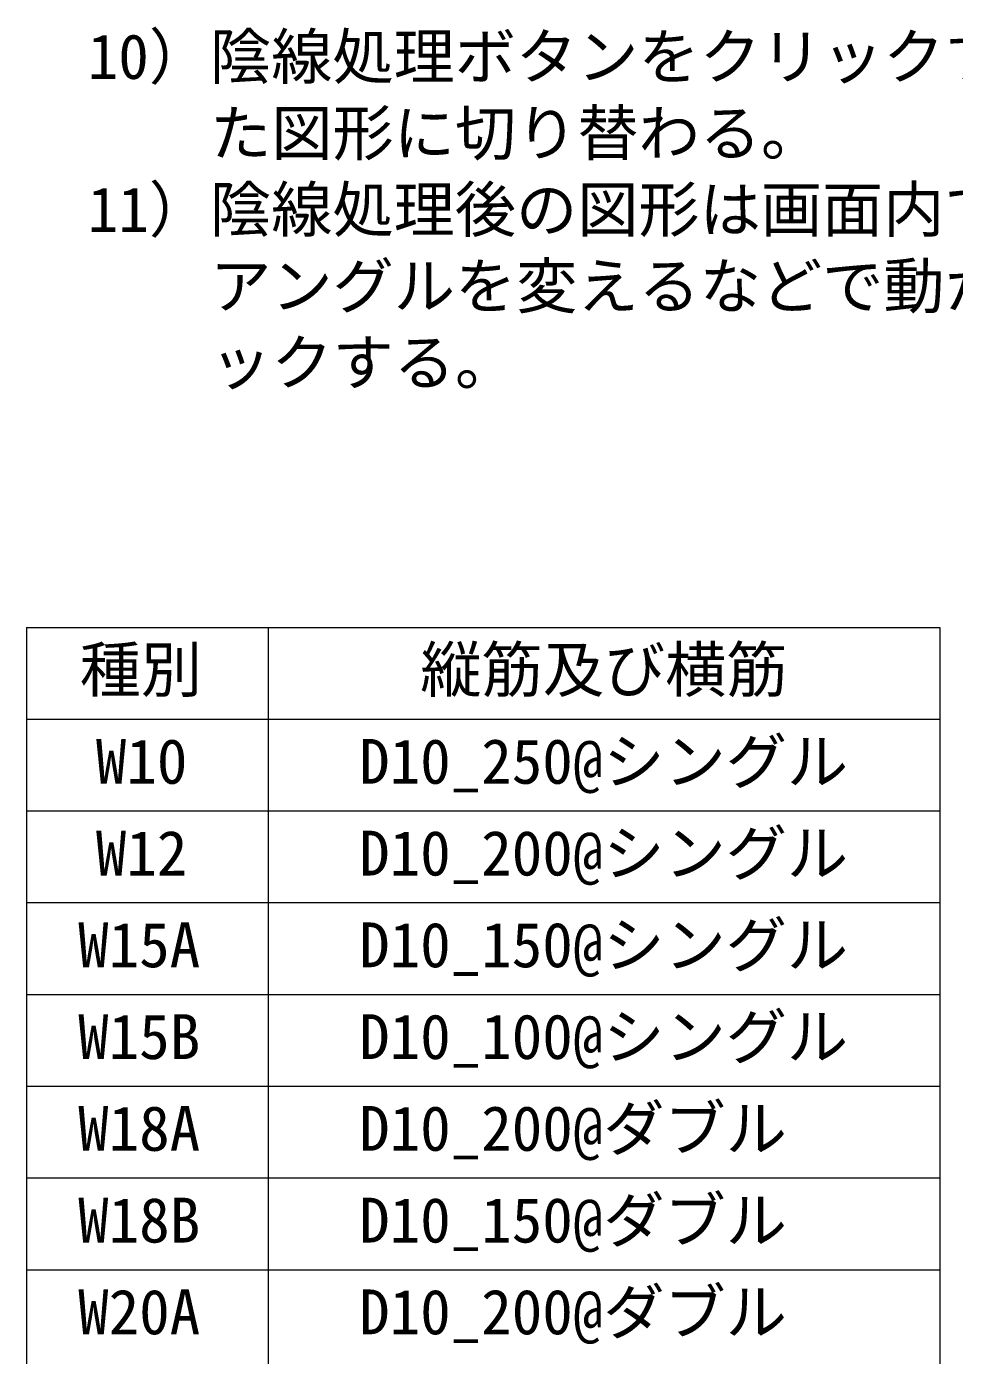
# Model space of a CAD drawing. Units: millimetres on the paper, enlarged 15 times. Extents: x -3013 to 3104, y -2180 to 2170.
# Drawn here: x 936 to 1846, y -1487 to -184 of the extents above; entities that cross this region are included whole.
import ezdxf
from ezdxf.enums import TextEntityAlignment as Align

# ---------------------------------------------------------------- set-up
doc = ezdxf.new("R2010")
doc.units = ezdxf.units.MM
doc.header["$LTSCALE"] = 0.6
doc.layers.add('F-A_定型文字', color=3, linetype='Continuous')
doc.layers.add('F-F_補助･区画 etc', color=3, linetype='Continuous')
doc.layers.add('F-D_枠･罫線', color=3, linetype='Continuous', lineweight=9)
doc.styles.add('ＭＳ ゴシック', font='')
doc.styles.get('ＭＳ ゴシック').set_extended_font_data('MS Gothic')

msp = doc.modelspace()

# ---------------------------------------------------------------- linework, layer by layer
at = {"layer": 'F-D_枠･罫線'}
for p, q in [((936.5, -773.215), (1831.7632, -773.215)), ((936.5, -773.215), (936.5, -1583.215)), ((1173.3421, -773.215), (1173.3421, -1583.215)), ((1831.7632, -773.215), (1831.7632, -1583.215)), ((936.5, -863.215), (1831.7632, -863.215)), ((936.5, -953.215), (1831.7632, -953.215)), ((936.5, -1043.215), (1831.7632, -1043.215)), ((936.5, -1133.215), (1831.7632, -1133.215)), ((936.5, -1223.215), (1831.7632, -1223.215)), ((936.5, -1313.215), (1831.7632, -1313.215)), ((936.5, -1403.215), (1831.7632, -1403.215))]:
    msp.add_line(p, q, dxfattribs=at)

# ---------------------------------------------------------------- texts
at = {"layer": 'F-A_定型文字', "style": 'ＭＳ ゴシック'}
for s, p in [('種別', (988.6211, -849.7939)), ('縦筋及び横筋', (1322.5526, -849.7939)), ('W10', (1004.4086, -939.7939)), ('D10_250@シングル', (1262.5526, -939.7939)), ('W12', (1004.4086, -1029.7939)), ('D10_200@シングル', (1262.5526, -1029.7939)), ('W15A', (987.0461, -1119.7939)), ('D10_150@シングル', (1262.5526, -1119.7939)), ('D10_100@シングル', (1262.5526, -1209.7939)), ('W15B', (987.0461, -1209.7939)), ('D10_200@ダブル', (1262.5526, -1299.7939)), ('W18A', (987.0461, -1299.7939)), ('D10_150@ダブル', (1262.5526, -1389.7939)), ('W18B', (987.0461, -1389.7939)), ('D10_200@ダブル', (1262.5526, -1479.7939)), ('W20A', (987.0461, -1479.7939))]:
    msp.add_text(s, height=43.99, dxfattribs=at).set_placement(p, align=Align.BOTTOM_LEFT)
at = {"layer": 'F-F_補助･区画 etc', "style": 'ＭＳ ゴシック'}
for s, p in [('\u300010）陰線処理ボタンをクリックするとワイヤーフレームから陰線処理し', (936.5, -248.5)), ('\u3000\u3000\u3000た図形に切り替わる。', (936.5, -323.5)), ('\u300011）陰線処理後の図形は画面内で一旦は固定されるため、画面内で再度', (936.5, -398.5)), ('\u3000\u3000\u3000アングルを変えるなどで動かしたい場合には透視図のボタンをクリ', (936.5, -473.5)), ('\u3000\u3000\u3000ックする。', (936.5, -548.5))]:
    msp.add_text(s, height=43.99, dxfattribs=at).set_placement(p, align=Align.BOTTOM_LEFT)

doc.saveas('drawing.dxf')
